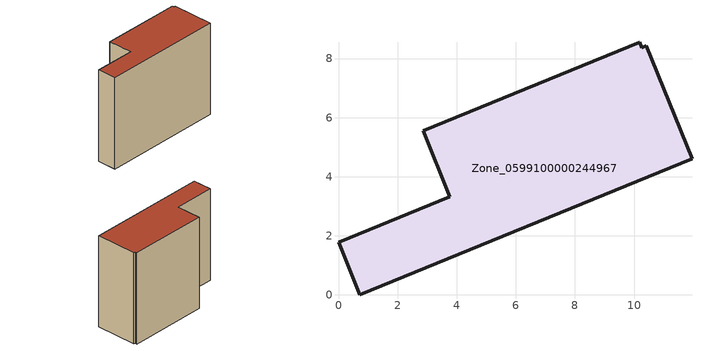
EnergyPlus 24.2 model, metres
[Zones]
Zone_0599100000244967
 floor ground (C_G): 10.41,8.43 11.96,4.61 0.72,0 0,1.78 3.77,3.32 2.86,5.56 10.18,8.56 10.26,8.37 z0
 wall outside (C_F): 3.77,3.32 0,1.78 0.72,0 11.96,4.61 10.41,8.43 10.26,8.37 10.18,8.56 2.86,5.56 3.77,3.32 z0:9.19
 roof outside (C_R): 11.96,4.61 10.41,8.43 10.26,8.37 10.18,8.56 2.86,5.56 3.77,3.32 0,1.78 0.72,0 z9.19
[BUILDING]
Pand.0599100000244967: North Axis=0; Terrain=City; Loads Convergence Tolerance Value=0.04; Temperature Convergence Tolerance Value=0.4; Solar Distribution=FullExterior; Maximum Number of Warmup Days=25; Minimum Number of Warmup Days=1
[Site:Location]
Rotterdam.The.Hague.AP_ZH_NLD Design_Conditions: Latitude=51.96; Longitude=4.45; Time Zone=1; Elevation=-4.5
[SITE:GROUNDTEMPERATURE:BUILDINGSURFACE]
18, 18, 18, 18, 18, 18, 18, 18, 18, 18, 18, 18
[MATERIAL] Thermal Absorptance=0.9; Solar Absorptance=0.7; Visible Absorptance=0.7
Name | Roughness | Thickness | Conductivity | Density | Specific Heat
G.TI.1946 | MediumSmooth | 0.15 | 1 | 540 | 1210
F.TI.1946 | Rough | 0.3 | 0.857143 | 1920 | 840
R.TI.1946 | MediumRough | 0.2 | 0.1 | 1500 | 1000
[CONSTRUCTION]
C_G: G.TI.1946
C_F: F.TI.1946
C_R: R.TI.1946
[ZONE]
Zone_0599100000244967: Type=1; Multiplier=1; Ceiling Height=Autocalculate; Volume=Autocalculate; Floor Area=autocalculate; Part of Total Floor Area=Yes
[ZONEINFILTRATION:DESIGNFLOWRATE]
Infil_Zone_0599100000244967: Zone or ZoneList or Space or SpaceList=Zone_0599100000244967; Schedule=AlwaysOn; Design Flow Rate Calculation Method=Flow/Area; Flow Rate per Floor Area=0.003; Constant Term Coefficient=1; Temperature Term Coefficient=0; Velocity Term Coefficient=0; Velocity Squared Term Coefficient=0
[HVACTEMPLATE:ZONE:IDEALLOADSAIRSYSTEM]
Zone_0599100000244967: Maximum Heating Supply Air Temperature=50; Minimum Cooling Supply Air Temperature=13; Maximum Heating Supply Air Humidity Ratio=0.0156; Minimum Cooling Supply Air Humidity Ratio=0.0077; Heating Limit=NoLimit; Cooling Limit=NoLimit; Dehumidification Control Type=ConstantSensibleHeatRatio; Cooling Sensible Heat Ratio=0.7; Dehumidification Setpoint=60; Humidification Control Type=None; Humidification Setpoint=30; Outdoor Air Method=None; Outdoor Air Flow Rate per Person=0.00944; Outdoor Air Flow Rate per Zone Floor Area=0; Outdoor Air Flow Rate per Zone=0; Demand Controlled Ventilation Type=None; Outdoor Air Economizer Type=NoEconomizer; Heat Recovery Type=None; Sensible Heat Recovery Effectiveness=0.7; Latent Heat Recovery Effectiveness=0.65
[ZONECONTROL:THERMOSTAT]
ThermostatControl_Zone_0599100000244967: Zone or ZoneList=Zone_0599100000244967; Control Type Schedule=DualSetpointControlType; Control 1=Thermostat_Zone_0599100000244967; Temperature Difference Between Cutout And Setpoint=0
[THERMOSTATSETPOINT:DUALSETPOINT]
Thermostat_Zone_0599100000244967: Heating Setpoint Temperature Schedule=HeatingSetpoint_Zone_0599100000244967; Cooling Setpoint Temperature Schedule=CoolingSetpoint_Zone_0599100000244967
[SCHEDULE:COMPACT]
HeatingSetpoint_Zone_0599100000244967: Through: 12/31, For: AllDays, Until: 24:00, 21
CoolingSetpoint_Zone_0599100000244967: Through: 12/31, For: AllDays, Until: 24:00, 24
DualSetpointControlType: Through: 12/31, For: AllDays, Until: 24:00, 4
AlwaysOn: Through: 12/31, For: AllDays, Until: 24:00, 1
